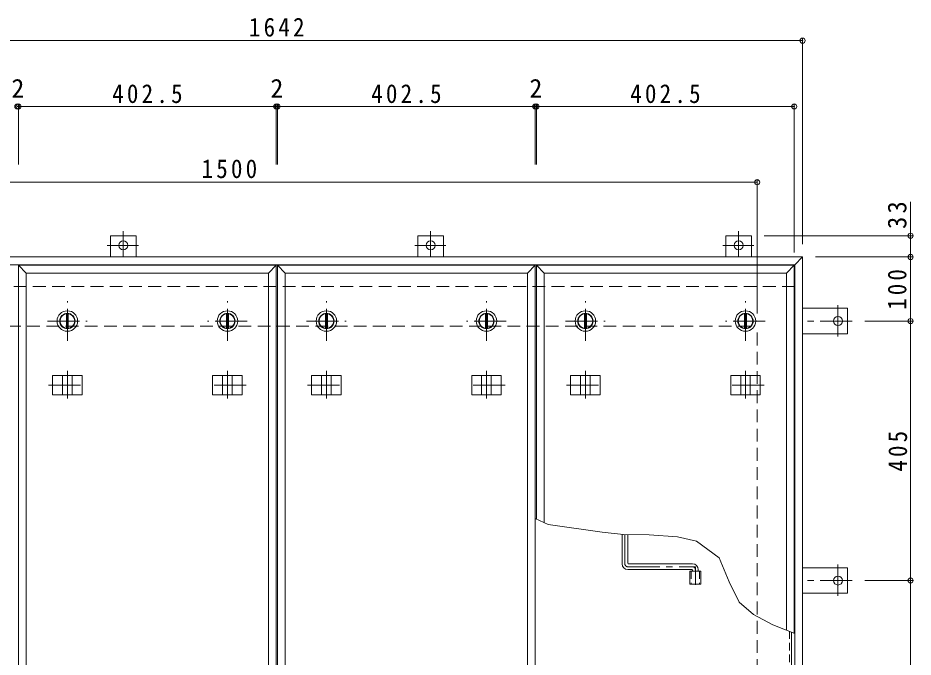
# Model space of a CAD drawing. Units: millimetres at full size, sheet at 1:10. Extents: x -2636 to 2770, y -1962 to 1737.
# Drawn here: x -1870 to -472, y 696 to 1694 of the extents above; entities that cross this region are included whole.
import ezdxf
from ezdxf.enums import TextEntityAlignment as Align

# ---------------------------------------------------------------- set-up
doc = ezdxf.new("R2010")
doc.units = ezdxf.units.MM
doc.header["$LTSCALE"] = 10
doc.header["$PDMODE"] = 32
doc.header["$PDSIZE"] = 8
for name, pattern in [('CHAIN1', [8, 5, -1, 1, -1]), ('DASHED1', [1.8, 1.2, -0.6]), ('DASHED2', [3, 2, -1])]:
    doc.linetypes.add(name, pattern=pattern)
for name, color, linetype, lineweight in [('0-1_躯体', 2, 'DASHED2', 9), ('0-2_仕上', 3, 'Continuous', 9), ('0-3_建具', 4, 'Continuous', 9), ('0-5_寸法', 4, 'Continuous', 9), ('0-6_ハッチ', 6, 'Continuous', 9), ('0-A', 3, 'CHAIN1', 9), ('0-C', 2, 'Continuous', 9), ('0-E', 3, 'Continuous', 9), ('0-F', 7, 'Continuous', 9)]:
    doc.layers.add(name, color=color, linetype=linetype, lineweight=lineweight)
doc.styles.add('ＭＳ ゴシック', font='')
doc.styles.get('ＭＳ ゴシック').set_extended_font_data('MS Gothic')

msp = doc.modelspace()

# ---------------------------------------------------------------- linework, layer by layer
at = {"layer": '0-1_躯体'}
for p, q in [((-656.19, 1274.76), (-2274.19, 1274.76)), ((-2215.19, 1212.76), (-715.19, 1212.76)), ((-715.19, 12.76), (-715.19, 1212.76))]:
    msp.add_line(p, q, dxfattribs=at)
at = {"layer": '0-2_仕上'}
for p, q in [((-1856.69, 1295.76), (-1868.69, 1307.76)), ((-1466.19, 1307.76), (-1868.69, 1307.76)), ((-1868.69, 1307.76), (-1868.69, -82.24)), ((-1466.19, 1307.76), (-1478.19, 1295.76)), ((-1466.19, -82.24), (-1466.19, 1307.76)), ((-1452.19, 1295.76), (-1464.19, 1307.76)), ((-1061.69, 1307.76), (-1464.19, 1307.76)), ((-1464.19, 1307.76), (-1464.19, -82.24)), ((-1061.69, 1307.76), (-1073.69, 1295.76)), ((-1061.69, -82.24), (-1061.69, 1307.76)), ((-1047.69, 1295.76), (-1059.69, 1307.76)), ((-657.19, 1307.76), (-1059.69, 1307.76)), ((-1059.69, 1307.76), (-1059.69, 911.74)), ((-657.19, 1307.76), (-669.19, 1295.76)), ((-657.19, 733.53), (-657.19, 1307.76)), ((-1478.19, 1295.76), (-1856.69, 1295.76)), ((-1856.69, 1295.76), (-1856.69, -70.24)), ((-1478.19, -70.24), (-1478.19, 1295.76)), ((-1073.69, 1295.76), (-1452.19, 1295.76)), ((-1452.19, 1295.76), (-1452.19, -70.24)), ((-1073.69, -70.24), (-1073.69, 1295.76)), ((-669.19, 1295.76), (-1047.69, 1295.76)), ((-1047.69, 1295.76), (-1047.69, 906.03)), ((-669.19, 738.18), (-669.19, 1295.76)), ((-820.34, 830.26), (-820.34, 810.26)), ((-820.34, 830.26), (-803.04, 830.26)), ((-803.04, 830.26), (-803.04, 810.26)), ((-820.34, 810.26), (-803.04, 810.26))]:
    msp.add_line(p, q, dxfattribs=at)
at = {"layer": '0-2_仕上', "linetype": 'DASHED1'}
for p, q in [((-818.04, 830.26), (-818.04, 810.26)), ((-805.34, 830.26), (-805.34, 810.26))]:
    msp.add_line(p, q, dxfattribs=at)
at = {"layer": '0-3_建具', "color": 2}
for p, q in [((-644.19, 1320.76), (-2286.19, 1320.76)), ((-644.19, 1320.76), (-656.19, 1308.76)), ((-644.19, -95.24), (-644.19, 1320.76)), ((-656.19, 1308.76), (-2274.19, 1308.76)), ((-656.19, -83.24), (-656.19, 1308.76))]:
    msp.add_line(p, q, dxfattribs=at)
at = {"layer": '0-3_建具'}
for p, q in [((-1815.53, 1135.76), (-1815.53, 1105.76)), ((-1815.53, 1135.76), (-1769.35, 1135.76)), ((-1799.94, 1135.76), (-1799.94, 1105.76)), ((-1784.94, 1135.76), (-1784.94, 1105.76)), ((-1769.35, 1135.76), (-1769.35, 1105.76)), ((-1519.35, 1135.76), (-1565.53, 1135.76)), ((-1565.53, 1135.76), (-1565.53, 1105.76)), ((-1549.94, 1135.76), (-1549.94, 1105.76)), ((-1534.94, 1135.76), (-1534.94, 1105.76)), ((-1519.35, 1135.76), (-1519.35, 1105.76)), ((-1411.03, 1135.76), (-1411.03, 1105.76)), ((-1411.03, 1135.76), (-1364.85, 1135.76)), ((-1395.44, 1135.76), (-1395.44, 1105.76)), ((-1380.44, 1135.76), (-1380.44, 1105.76)), ((-1364.85, 1135.76), (-1364.85, 1105.76)), ((-1114.85, 1135.76), (-1161.03, 1135.76)), ((-1161.03, 1135.76), (-1161.03, 1105.76)), ((-1145.44, 1135.76), (-1145.44, 1105.76)), ((-1130.44, 1135.76), (-1130.44, 1105.76)), ((-1114.85, 1135.76), (-1114.85, 1105.76)), ((-1006.53, 1135.76), (-1006.53, 1105.76)), ((-1006.53, 1135.76), (-960.35, 1135.76)), ((-990.94, 1135.76), (-990.94, 1105.76)), ((-975.94, 1135.76), (-975.94, 1105.76)), ((-960.35, 1135.76), (-960.35, 1105.76)), ((-710.35, 1135.76), (-756.53, 1135.76)), ((-756.53, 1135.76), (-756.53, 1105.76)), ((-740.94, 1135.76), (-740.94, 1105.76)), ((-725.94, 1135.76), (-725.94, 1105.76)), ((-710.35, 1135.76), (-710.35, 1105.76)), ((-1815.53, 1105.76), (-1769.35, 1105.76)), ((-1519.35, 1105.76), (-1565.53, 1105.76)), ((-1411.03, 1105.76), (-1364.85, 1105.76)), ((-1114.85, 1105.76), (-1161.03, 1105.76)), ((-1006.53, 1105.76), (-960.35, 1105.76)), ((-710.35, 1105.76), (-756.53, 1105.76))]:
    msp.add_line(p, q, dxfattribs=at)
at = {"layer": '0-3_建具', "linetype": 'CHAIN1'}
for p, q in [((-1792.44, 1142.88), (-1792.44, 1099.64)), ((-1542.44, 1142.88), (-1542.44, 1099.64)), ((-1387.94, 1142.88), (-1387.94, 1099.64)), ((-1137.94, 1142.88), (-1137.94, 1099.64)), ((-983.44, 1142.88), (-983.44, 1099.64)), ((-733.44, 1142.88), (-733.44, 1099.64)), ((-1821.85, 1120.76), (-1763.03, 1120.76)), ((-1513.03, 1120.76), (-1571.85, 1120.76)), ((-1417.35, 1120.76), (-1358.53, 1120.76)), ((-1108.53, 1120.76), (-1167.35, 1120.76)), ((-1012.85, 1120.76), (-954.03, 1120.76)), ((-704.03, 1120.76), (-762.85, 1120.76))]:
    msp.add_line(p, q, dxfattribs=at)
at = {"layer": '0-5_寸法', "color": 7}
msp.add_line((-475.67, 1353.96), (-475.67, 1407.12), dxfattribs=at)
msp.add_lwpolyline([(-656.19, 733.14), (-690.73, 746.52), (-720.97, 762.94), (-743.54, 782.18), (-758.89, 813.63), (-774.71, 851.09), (-809.67, 877.31), (-839.64, 883.97), (-883.76, 887.3), (-924.13, 887.71), (-957.43, 891.46), (-1041.56, 903.11), (-1061.69, 912.69)], dxfattribs=at)
at = {"layer": '0-6_ハッチ'}
for p, q in [((-926.19, 887.95), (-926.19, 841.76)), ((-917.19, 887.64), (-917.19, 842.76)), ((-916.19, 841.76), (-816.19, 841.76)), ((-817.19, 832.76), (-917.19, 832.76)), ((-816.19, 831.76), (-816.19, 830.26)), ((-807.19, 832.76), (-807.19, 830.26))]:
    msp.add_line(p, q, dxfattribs=at)
at = {"layer": '0-6_ハッチ', "linetype": 'CHAIN1'}
for p, q in [((-921.69, 887.69), (-921.69, 841.77)), ((-917.18, 837.26), (-811.69, 837.26)), ((-811.69, 808.88), (-811.69, 837.26))]:
    msp.add_line(p, q, dxfattribs=at)
at = {"layer": '0-6_ハッチ'}
for centre, radius, start, end in [((-917.19, 841.76), 9, 180, 270), ((-916.19, 842.76), 1, 180, 270), ((-816.19, 832.76), 9, 0, 90), ((-817.19, 831.76), 1, 0, 90)]:
    msp.add_arc(centre, radius, start, end, dxfattribs=at)
at = {"layer": '0-6_ハッチ', "linetype": 'CHAIN1'}
for centre, radius, start, end in [((-917.18, 841.77), 4.51, 180, 270), ((-816.19, 832.76), 4.5, 360, 89.70431)]:
    msp.add_arc(centre, radius, start, end, dxfattribs=at)
at = {"layer": '0-A', "linetype": 'DASHED1'}
msp.add_line((-664.89, 736.51), (-664.89, -37.54), dxfattribs=at)
at = {"layer": '0-A', "linetype": 'Continuous'}
msp.add_line((-661.69, -40.74), (-661.69, 735.27), dxfattribs=at)
at = {"layer": '0-C', "linetype": 'CHAIN1'}
for p, q in [((-1792.44, 1189.76), (-1792.44, 1251.76)), ((-1542.44, 1189.76), (-1542.44, 1251.76)), ((-1387.94, 1189.76), (-1387.94, 1251.76)), ((-1137.94, 1189.76), (-1137.94, 1251.76)), ((-983.44, 1189.76), (-983.44, 1251.76)), ((-733.44, 1189.76), (-733.44, 1251.76)), ((-1823.44, 1220.76), (-1761.44, 1220.76)), ((-1511.44, 1220.76), (-1573.44, 1220.76)), ((-1418.94, 1220.76), (-1356.94, 1220.76)), ((-1106.94, 1220.76), (-1168.94, 1220.76)), ((-1014.44, 1220.76), (-952.44, 1220.76)), ((-702.44, 1220.76), (-764.44, 1220.76))]:
    msp.add_line(p, q, dxfattribs=at)
at = {"layer": '0-C'}
for p, q in [((-1793.94, 1232.16), (-1793.94, 1209.36)), ((-1790.94, 1232.16), (-1790.94, 1209.36)), ((-1543.94, 1232.16), (-1543.94, 1209.36)), ((-1540.94, 1232.16), (-1540.94, 1209.36)), ((-1389.44, 1232.16), (-1389.44, 1209.36)), ((-1386.44, 1232.16), (-1386.44, 1209.36)), ((-1139.44, 1232.16), (-1139.44, 1209.36)), ((-1136.44, 1232.16), (-1136.44, 1209.36)), ((-984.94, 1232.16), (-984.94, 1209.36)), ((-981.94, 1232.16), (-981.94, 1209.36)), ((-734.94, 1232.16), (-734.94, 1209.36)), ((-731.94, 1232.16), (-731.94, 1209.36))]:
    msp.add_line(p, q, dxfattribs=at)
for centre, radius in [((-1792.44, 1220.76), 16), ((-1792.44, 1220.76), 12), ((-1792.44, 1220.76), 11.5), ((-1542.44, 1220.76), 16), ((-1542.44, 1220.76), 12), ((-1542.44, 1220.76), 11.5), ((-1387.94, 1220.76), 16), ((-1387.94, 1220.76), 12), ((-1387.94, 1220.76), 11.5), ((-1137.94, 1220.76), 16), ((-1137.94, 1220.76), 12), ((-1137.94, 1220.76), 11.5), ((-983.44, 1220.76), 16), ((-983.44, 1220.76), 12), ((-983.44, 1220.76), 11.5), ((-733.44, 1220.76), 16), ((-733.44, 1220.76), 12), ((-733.44, 1220.76), 11.5)]:
    msp.add_circle(centre, radius, dxfattribs=at)
at = {"layer": '0-E', "linetype": 'CHAIN1'}
for p, q in [((-1705.19, 1361.12), (-1705.19, 1320.96)), ((-1225.19, 1361.12), (-1225.19, 1320.96)), ((-744.19, 1361.12), (-744.19, 1320.96)), ((-1730.03, 1338.96), (-1681.14, 1338.96)), ((-1250.03, 1338.96), (-1201.14, 1338.96)), ((-769.03, 1338.96), (-720.14, 1338.96)), ((-588.99, 1245.6), (-588.99, 1196.71)), ((-566.83, 1220.76), (-644.19, 1220.76)), ((-588.99, 840.6), (-588.99, 791.71)), ((-566.83, 815.76), (-644.19, 815.76))]:
    msp.add_line(p, q, dxfattribs=at)
at = {"layer": '0-E'}
for p, q in [((-1725.19, 1353.96), (-1685.19, 1353.96)), ((-1725.19, 1320.76), (-1725.19, 1353.96)), ((-1685.19, 1320.76), (-1685.19, 1353.96)), ((-1245.19, 1353.96), (-1205.19, 1353.96)), ((-1245.19, 1320.76), (-1245.19, 1353.96)), ((-1205.19, 1320.76), (-1205.19, 1353.96)), ((-764.19, 1353.96), (-724.19, 1353.96)), ((-764.19, 1320.76), (-764.19, 1353.96)), ((-724.19, 1320.76), (-724.19, 1353.96)), ((-644.19, 1240.76), (-573.99, 1240.76)), ((-573.99, 1240.76), (-573.99, 1200.76)), ((-644.19, 1200.76), (-573.99, 1200.76)), ((-644.19, 835.76), (-573.99, 835.76)), ((-573.99, 835.76), (-573.99, 795.76)), ((-644.19, 795.76), (-573.99, 795.76))]:
    msp.add_line(p, q, dxfattribs=at)
for centre in [(-1705.19, 1338.96), (-1225.19, 1338.96), (-744.19, 1338.96), (-588.99, 1220.76), (-588.99, 815.76)]:
    msp.add_circle(centre, 7, dxfattribs=at)
at = {"layer": '0-F'}
for p, q in [((-2286.19, 1658.47), (-644.19, 1658.47)), ((-644.19, 1661.47), (-644.19, 1340.76)), ((-1870.69, 1555.68), (-1868.69, 1555.68)), ((-1868.69, 1558.68), (-1868.69, 1465.36)), ((-1868.69, 1555.68), (-1466.19, 1555.68)), ((-1466.19, 1558.68), (-1466.19, 1465.36)), ((-1466.19, 1555.68), (-1464.19, 1555.68)), ((-1464.19, 1558.68), (-1464.19, 1465.36)), ((-1464.19, 1555.68), (-1061.69, 1555.68)), ((-1061.69, 1558.68), (-1061.69, 1465.36)), ((-1061.69, 1555.68), (-1059.69, 1555.68)), ((-1059.69, 1558.68), (-1059.69, 1465.36)), ((-1059.69, 1555.68), (-657.19, 1555.68)), ((-657.19, 1558.68), (-657.19, 1327.76)), ((-715.19, 1440.48), (-715.19, 1232.76)), ((-2215.19, 1437.48), (-715.19, 1437.48)), ((-472.67, 1353.96), (-704.19, 1353.96)), ((-475.67, 1320.76), (-475.67, 1353.96)), ((-472.67, 1320.76), (-624.19, 1320.76)), ((-475.67, 1320.76), (-475.67, 1220.76)), ((-472.67, 1220.76), (-546.83, 1220.76)), ((-475.67, 815.76), (-475.67, 1220.76)), ((-472.67, 815.76), (-546.83, 815.76)), ((-475.67, 409.76), (-475.67, 815.76))]:
    msp.add_line(p, q, dxfattribs=at)
for p in [(-644.19, 1658.47), (-1870.69, 1555.68), (-1868.69, 1555.68), (-1466.19, 1555.68), (-1464.19, 1555.68), (-1061.69, 1555.68), (-1059.69, 1555.68), (-657.19, 1555.68), (-715.19, 1437.48), (-475.67, 1353.96), (-475.67, 1320.76), (-475.67, 1220.76), (-475.67, 815.76)]:
    msp.add_point(p, dxfattribs=at)

# ---------------------------------------------------------------- texts
at = {"layer": '0-F', "color": 2, "style": 'ＭＳ ゴシック'}
for p in [(-1879.69, 1560.68), (-1475.19, 1560.68), (-1070.69, 1560.68)]:
    msp.add_text('2', height=29.33, dxfattribs=at).set_placement(p, align=Align.BOTTOM_LEFT)
at = {"layer": '0-F', "color": 2, "char_height": 29.33, "attachment_point": 7, "style": 'ＭＳ ゴシック'}
for s, insert in [('\\T1.28;\\W0.9;1642', (-1508.94, 1664.47)), ('\\T1.28;\\W0.9;402.5', (-1722.44, 1560.68)), ('\\T1.28;\\W0.9;402.5', (-1317.94, 1560.68)), ('\\T1.28;\\W0.9;402.5', (-913.44, 1560.68)), ('\\T1.28;\\W0.9;1500', (-1582.94, 1443.48))]:
    msp.add_mtext(s, dxfattribs=dict(at, insert=insert))
at = {"layer": '0-F', "color": 2, "char_height": 29.33, "attachment_point": 7, "rotation": 90, "style": 'ＭＳ ゴシック'}
for s, insert in [('\\T1.27;\\W0.95;33', (-481.67, 1364.62)), ('\\T1.27;\\W0.9;100', (-481.67, 1238.26)), ('\\T1.27;\\W0.9;405', (-480.67, 985.76))]:
    msp.add_mtext(s, dxfattribs=dict(at, insert=insert))

doc.saveas('drawing.dxf')
